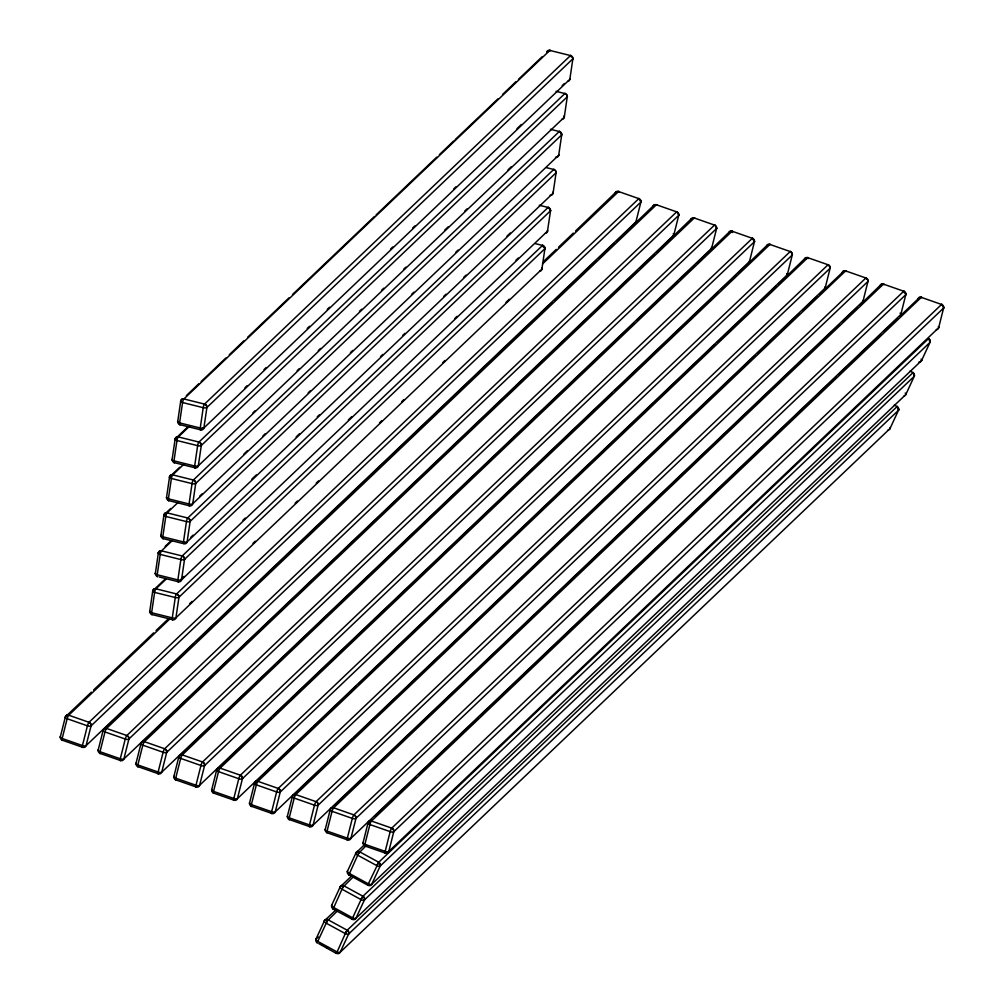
<?xml version="1.0" encoding="UTF-8"?>
<svg xmlns="http://www.w3.org/2000/svg" width="1004" height="1004" viewBox="0 0 1004 1004"><rect width="100%" height="100%" fill="white"/><g stroke="black" fill="none" stroke-linecap="round" stroke-linejoin="round"><path stroke-width="1.5" d="M347.459 871.208L347.535 871.083A2.937 2.648 46.4 0 0 348.953 874.898L368.041 885.327A2.937 2.648 46.4 0 0 371.706 884.286L380.152 866.075L380.202 863.955L378.734 862.26L359.645 851.831L357.512 851.568L355.981 852.873L347.535 871.083A2.937 1.192 24.9 0 0 349.154 873.342L368.242 883.771A2.937 1.192 24.9 0 0 371.706 884.286L921.534 360.612A2.937 2.648 46.4 0 1 918.924 361.992M558.701 155.218L561.713 134.837L195.717 483.439A2.937 1.042 8.4 0 1 192.053 483.627L171.395 478.481A2.937 1.042 8.4 0 1 169.55 476.925L166.564 497.269A2.937 1.042 8.4 0 0 168.396 498.825L189.053 503.97A2.937 1.042 8.4 0 0 192.73 503.77L558.663 155.243A2.937 2.648 46.4 0 1 555.513 157.264M172.726 713.191L141.012 743.399L142.317 741.78L144.413 741.667L164.694 748.758L166.413 750.201L166.727 752.335L161.707 772.214L711.623 248.377L716.592 228.523L166.727 752.335A2.937 1.104 14.2 0 1 163.112 752.272L142.832 745.181A2.937 1.104 14.2 0 1 141.049 743.362L136.067 763.115A2.937 1.104 14.2 0 0 137.849 764.935L158.13 772.013A2.937 1.104 14.2 0 0 161.744 772.089L161.744 772.089A2.937 2.648 46.4 0 1 158.381 773.77L138.113 766.692A2.937 2.648 46.4 0 1 136.067 763.115L136.067 763.115M563.683 116.175A2.937 1.042 8.4 0 1 564.261 117.267L567.273 96.798L201.315 445.462A2.937 1.042 8.4 0 1 197.637 445.65L176.98 440.518A2.937 1.042 8.4 0 1 175.148 438.949L172.148 459.292A2.937 1.042 8.4 0 0 173.981 460.849L194.65 465.994A2.937 1.042 8.4 0 0 198.315 465.806L564.261 117.267A2.937 2.648 46.4 0 1 561.713 119.376M185.69 750.114L178.888 756.589A2.937 1.104 14.2 0 0 180.682 758.409L200.951 765.5A2.937 1.104 14.2 0 0 204.578 765.563L204.251 763.429L202.532 761.986L182.264 754.895L180.155 755.008L178.888 756.589L173.918 776.343A2.937 1.104 14.2 0 0 175.7 778.163L195.968 785.241A2.937 1.104 14.2 0 0 199.595 785.316L749.461 261.605L754.431 241.751L204.578 765.563L199.595 785.316A2.937 2.648 46.4 0 1 196.219 786.998L175.951 779.92A2.937 2.648 46.4 0 1 173.918 776.343L173.918 776.343M280.279 791.905L275.234 811.897L825.15 288.06L830.12 268.206L280.254 792.018A2.937 1.104 14.2 0 1 276.64 791.955L256.359 784.864A2.937 1.104 14.2 0 1 254.577 783.045L249.594 802.798A2.937 1.104 14.2 0 0 251.376 804.618L271.657 811.696A2.937 1.104 14.2 0 0 275.272 811.772L275.272 811.772A2.937 2.648 46.4 0 1 271.908 813.453L251.64 806.375A2.937 2.648 46.4 0 1 249.594 802.798L249.594 802.798M310.148 826.794A2.937 2.648 46.4 0 0 313.122 824.999L313.122 824.999A2.937 1.104 14.2 0 1 309.496 824.924L289.227 817.846A2.937 1.104 14.2 0 1 287.445 816.026L292.428 796.272A2.937 1.104 14.2 0 0 294.21 798.092L314.478 805.183A2.937 1.104 14.2 0 0 318.105 805.246L313.085 825.125L862.988 301.288L867.958 281.434L318.067 805.246M883.922 284.697A2.937 0.627 -70.7 0 0 883.457 284.132L333.629 807.806A2.937 0.627 -70.7 0 0 332.048 811.32L327.066 831.074A2.937 0.627 -70.7 0 0 327.317 832.831L347.597 839.909A2.937 2.648 46.4 0 0 350.961 838.227L355.943 818.473L355.617 816.34L353.91 814.897L333.629 807.806L331.521 807.919L330.266 809.5L325.283 829.254A2.937 1.104 14.2 0 0 327.066 831.074L347.334 838.152A2.937 1.104 14.2 0 0 350.961 838.227L900.826 314.516L905.809 294.661L355.968 818.348A2.937 2.648 46.4 0 0 353.91 814.897L903.738 291.223L905.445 292.666L905.771 294.799A2.937 2.648 46.4 0 0 903.738 291.223L883.457 284.132L881.349 284.232L859.725 305.216M938.251 326.664A2.937 1.104 14.2 0 1 938.64 327.781L943.609 308.027L943.296 305.894L941.576 304.45L921.308 297.36L371.48 821.034A2.937 2.648 46.4 0 0 368.104 822.728L368.104 822.728A2.937 1.104 14.2 0 0 369.886 824.548L390.167 831.638A2.937 1.104 14.2 0 0 393.781 831.701L388.799 851.455A2.937 2.648 46.4 0 1 385.436 853.136L365.167 846.058A2.937 2.648 46.4 0 1 363.122 842.481L368.066 822.765L371.505 819.49M541.608 268.244A2.937 1.042 8.4 0 1 541.896 269.16L544.908 248.678L178.963 597.217L175.926 617.824L541.896 269.16A2.937 2.648 46.4 0 1 539.65 271.256M558.663 155.243L558.663 155.243A2.937 1.042 8.4 0 0 558.713 154.641M567.787 81.387A2.937 2.648 46.4 0 0 569.845 79.303L572.87 58.822L206.912 407.486L203.887 427.968L569.895 79.266A2.937 1.042 8.4 0 0 569.757 78.538M160.64 550.707L158.368 552.865A2.937 1.042 8.4 0 0 160.201 554.421L180.871 559.567A2.937 1.042 8.4 0 0 184.535 559.379L181.523 579.848L547.519 231.158M552.677 192.216A2.937 1.042 8.4 0 1 553.078 193.207L556.091 172.738L190.132 521.402L189.605 519.281L187.773 518.001L167.116 512.868L165.058 513.169L163.966 514.889A2.937 1.042 8.4 0 0 165.798 516.458L186.455 521.591A2.937 1.042 8.4 0 0 190.132 521.402L187.108 541.884L553.078 193.207A2.937 2.648 46.4 0 1 550.129 195.278M179.754 467.211L169.513 476.963L170.642 475.206L172.713 474.892L193.37 480.037L195.203 481.318L195.717 483.439L192.73 503.77A2.937 2.648 46.4 0 1 189.568 505.803L168.91 500.657A2.937 2.648 46.4 0 1 166.564 497.269L166.564 497.269M187.61 427.076L175.11 438.986L176.24 437.229L178.298 436.928L198.955 442.061L200.787 443.341L201.315 445.462L198.315 465.806A2.937 2.648 46.4 0 1 195.165 467.826L174.508 462.693A2.937 2.648 46.4 0 1 172.148 459.292L172.148 459.292M203.021 427.704L200.762 429.863A2.937 0.728 -76 0 1 200.235 428.018L203.235 407.687A2.937 0.728 -76 0 1 204.552 404.097L570.485 55.559A2.937 2.648 46.4 0 1 572.845 58.96L572.318 56.839L570.485 55.559L549.828 50.413L183.895 398.952A2.937 2.648 46.4 0 0 180.733 400.985L181.824 399.266L183.895 398.952L204.552 404.097L206.385 405.378L206.912 407.486A2.937 1.042 8.4 0 1 203.235 407.687L182.577 402.541A2.937 1.042 8.4 0 1 180.733 400.985L177.746 421.316A2.937 1.042 8.4 0 0 179.578 422.885L200.235 428.018A2.937 1.042 8.4 0 0 203.912 427.829L203.912 427.829A2.937 2.648 46.4 0 1 200.762 429.863L180.092 424.717A2.937 2.648 46.4 0 1 177.746 421.316L177.746 421.316M169.626 619.117L68.736 715.212A2.937 2.648 46.4 0 0 65.36 716.906L60.391 736.647A2.937 1.104 14.2 0 0 62.173 738.48L82.441 745.558A2.937 1.104 14.2 0 0 86.068 745.633L635.934 221.922A2.937 1.104 14.2 0 0 636.047 221.595M98.179 750.001L98.229 749.875A2.937 2.648 46.4 0 0 100.262 753.464L120.543 760.543A2.937 2.648 46.4 0 0 123.906 758.861L123.906 758.861A2.937 1.104 14.2 0 1 120.279 758.786L100.011 751.707A2.937 1.104 14.2 0 1 98.229 749.875L103.211 730.059L104.466 728.553L106.575 728.44L126.843 735.53L128.562 736.974L128.888 739.107L123.868 758.986L673.772 235.149L678.754 215.295L128.914 738.982A2.937 2.648 46.4 0 0 126.843 735.53L676.683 211.857L678.39 213.3L678.717 215.433A2.937 2.648 46.4 0 0 676.683 211.857L656.403 204.766L654.294 204.866L616.832 240.935M211.756 789.571L211.756 789.571A2.937 2.648 46.4 0 0 213.789 793.147L234.07 800.226A2.937 2.648 46.4 0 0 237.433 798.544L237.433 798.544A2.937 1.104 14.2 0 1 233.806 798.469L213.538 791.39A2.937 1.104 14.2 0 1 211.756 789.571L216.738 769.742L217.993 768.236L220.102 768.123L240.383 775.213L242.089 776.657L242.416 778.79L237.396 798.669L787.261 274.87A2.937 2.648 46.4 0 1 786.37 276.225M333.629 807.806A2.937 2.648 46.4 0 0 330.266 809.5L330.266 809.5A2.937 1.104 14.2 0 0 332.048 811.32L352.316 818.411A2.937 1.104 14.2 0 0 355.943 818.473L355.943 818.473M635.432 222.888A2.937 2.648 46.4 0 0 635.896 221.947L640.903 202.068L91.05 725.879L86.068 745.633A2.937 2.648 46.4 0 1 83.508 747.478M673.27 236.116A2.937 2.648 46.4 0 0 673.734 235.174L673.734 235.174A2.937 1.104 14.2 0 0 673.157 233.932M786.609 273.577A2.937 1.104 14.2 0 1 787.261 274.87L792.281 254.978L242.441 778.665A2.937 2.648 46.4 0 0 240.383 775.213L790.211 251.54L791.918 252.983L792.244 255.116A2.937 2.648 46.4 0 0 790.211 251.54L769.93 244.449L767.822 244.549L738.279 273.075M824.209 289.453A2.937 2.648 46.4 0 0 825.112 288.098L825.112 288.098A2.937 1.104 14.2 0 0 824.786 287.031M900.337 315.482A2.937 2.648 46.4 0 0 900.789 314.553L900.789 314.553A2.937 1.104 14.2 0 0 900.073 313.21M535.157 243.583L542.536 245.415A2.937 2.648 46.4 0 1 544.883 248.816L544.369 246.695L542.536 245.415L176.591 593.954A2.937 2.648 46.4 0 1 178.95 597.342L178.95 597.342A2.937 1.042 8.4 0 1 175.273 597.531L154.616 592.398A2.937 1.042 8.4 0 1 152.784 590.829L153.863 589.122L155.934 588.808L176.591 593.954L178.423 595.221L178.913 597.317M352.944 877.182L342.929 887.109L333.177 908.884A2.937 2.648 46.4 0 1 331.759 905.068L340.256 886.745L341.749 885.553L343.883 885.817L362.971 896.246L364.439 897.94L364.389 900.061L355.868 918.396L905.809 394.559L914.28 376.262L364.439 899.948A2.937 2.648 46.4 0 0 362.971 896.246L913.125 372.572M888.025 429.976A2.937 2.648 46.4 0 0 890.008 428.582L340.18 952.256A2.937 2.648 46.4 0 1 336.503 953.298L346.192 931.612M348.802 875.011L358.478 853.475L366.447 845.355M351.952 919.363L361.967 897.626M778.389 284.145L805.672 257.777L807.781 257.677L828.049 264.767A2.937 2.648 46.4 0 1 830.082 268.344L829.768 266.211L828.049 264.767L278.221 788.441A2.937 2.648 46.4 0 1 280.254 792.018L279.94 789.884L278.221 788.441L257.94 781.35L255.844 781.463L254.552 783.032L294.172 745.332M316.059 801.669A2.937 2.648 46.4 0 1 318.105 805.246L317.779 803.112L316.059 801.669L295.791 794.578L293.683 794.691L292.428 796.272A2.937 2.648 46.4 0 1 295.791 794.578L845.619 270.904L865.887 277.995L867.607 279.438L867.933 281.572A2.937 2.648 46.4 0 0 865.887 277.995L316.059 801.669A2.937 0.627 -70.7 0 0 314.478 805.183L309.496 824.924A2.937 0.627 -70.7 0 0 309.747 826.681L289.478 819.603A2.937 2.648 46.4 0 1 287.445 816.026L287.445 816.026M196.219 786.998A2.937 0.627 -70.7 0 1 195.968 785.241L200.951 765.5A2.937 0.627 -70.7 0 1 202.532 761.986L752.36 238.312A2.937 2.648 46.4 0 1 754.406 241.889L754.079 239.755L752.36 238.312L732.092 231.221L729.983 231.322L697.04 263.086M178.8 581.818A2.937 2.648 46.4 0 0 181.548 579.722L181.548 579.722A2.937 1.042 8.4 0 1 177.871 579.91L157.214 574.765A2.937 1.042 8.4 0 1 155.382 573.209L158.368 552.865L159.46 551.146L161.531 550.832L182.188 555.978L184.021 557.258L184.535 559.379L550.531 210.765L547.469 231.309M190.12 521.327L190.132 521.402A2.937 2.648 46.4 0 0 187.773 518.001L553.719 169.475L555.551 170.755L556.078 172.876A2.937 2.648 46.4 0 0 553.719 169.475L546.339 167.63M170.743 508.438L163.966 514.776L160.966 535.232A2.937 1.042 8.4 0 0 162.799 536.789L183.468 541.934A2.937 1.042 8.4 0 0 187.133 541.746L187.133 541.746A2.937 2.648 46.4 0 1 183.983 543.779A2.937 0.728 -76 0 1 183.468 541.934L186.455 521.591A2.937 0.728 -76 0 1 187.773 518.001M169.576 476.8L169.55 476.925A2.937 2.648 46.4 0 1 172.713 474.892L184.033 464.099M175.16 438.823L175.148 438.949A2.937 2.648 46.4 0 1 178.298 436.928L189.63 426.135M178.925 756.464L178.888 756.589A2.937 2.648 46.4 0 1 182.264 754.895L732.092 231.221A2.937 0.627 -70.7 0 1 732.443 232.539M204.578 765.563L204.578 765.563A2.937 2.648 46.4 0 0 202.532 761.986M368.129 822.615L369.372 821.146L371.48 821.034L391.748 828.124L393.468 829.568L393.781 831.701L943.609 308.027A2.937 2.648 46.4 0 0 941.576 304.45L391.748 828.124A2.937 0.627 -70.7 0 0 390.167 831.638L385.185 851.379A2.937 0.627 -70.7 0 0 385.436 853.136M363.912 845.318L355.981 852.873A2.937 1.192 24.9 0 0 357.6 855.144L376.688 865.561A2.937 1.192 24.9 0 0 380.152 866.075L930.03 342.351L921.534 360.612A2.937 1.192 24.9 0 0 921.057 359.156M348.664 933.946L348.626 934.046A2.937 1.192 24.9 0 1 345.163 933.532L326.074 923.115A2.937 1.192 24.9 0 1 324.443 920.844L315.996 939.054A2.937 1.192 24.9 0 0 317.615 941.313L336.716 951.742A2.937 1.192 24.9 0 0 340.18 952.256L348.626 934.046L898.505 410.247L890.008 428.582A2.937 1.192 24.9 0 0 889.996 427.691M904.089 395.94A2.937 2.648 46.4 0 0 905.771 394.597L905.771 394.597A2.937 1.192 24.9 0 0 905.206 393.066M639.962 200.762A2.937 1.104 14.2 0 1 640.878 202.206L640.552 200.072L638.833 198.629L89.005 722.303A2.937 2.648 46.4 0 1 91.05 725.879L90.724 723.746L89.005 722.303L68.736 715.212L66.628 715.325L65.36 716.906A2.937 1.104 14.2 0 0 67.155 718.726L87.423 725.817A2.937 1.104 14.2 0 0 91.05 725.879L91.075 725.754M141.049 743.362L141.049 743.362A2.937 2.648 46.4 0 1 144.413 741.667L694.253 217.993L714.522 225.084L716.241 226.527L716.555 228.661A2.937 2.648 46.4 0 0 714.522 225.084L164.694 748.758A2.937 0.627 -70.7 0 0 163.112 752.272L158.13 772.013A2.937 0.627 -70.7 0 0 158.381 773.77M254.577 783.045L254.577 783.045A2.937 2.648 46.4 0 1 257.94 781.35L807.781 257.677A2.937 0.627 -70.7 0 1 808.207 258.593M163.978 514.763L163.966 514.889A2.937 2.648 46.4 0 1 167.116 512.868L178.448 502.075M131.549 703.139L103.211 730.134A2.937 1.104 14.2 0 0 104.993 731.954L125.262 739.044A2.937 1.104 14.2 0 0 128.888 739.107L128.863 739.082M770.369 244.499A2.937 0.627 -70.7 0 0 769.93 244.449L220.102 768.123A2.937 2.648 46.4 0 0 216.738 769.817L254.075 734.263M336.177 953.285L336.716 951.742M348.626 874.898L349.154 873.342M149.784 611.172L149.784 611.172A2.937 2.648 46.4 0 0 152.144 614.573L172.801 619.719A2.937 2.648 46.4 0 0 175.951 617.686L175.951 617.686A2.937 1.042 8.4 0 1 172.274 617.874L151.617 612.741A2.937 1.042 8.4 0 1 149.784 611.172L152.733 590.867M550.456 129.303L559.303 131.499A2.937 2.648 46.4 0 1 561.663 134.9L561.663 134.9A2.937 1.042 8.4 0 0 560.709 133.62M355.981 852.873L355.981 852.873A2.937 2.648 46.4 0 1 359.645 851.831L357.6 855.144M566.67 95.832A2.937 1.042 8.4 0 1 567.26 96.924L567.26 96.924A2.937 2.648 46.4 0 0 564.901 93.535L556.04 91.326M539.273 205.243L548.121 207.439A2.937 2.648 46.4 0 1 550.481 210.84L550.481 210.84A2.937 1.042 8.4 0 0 549.527 209.572M326.978 947.249L326.526 947.776L327.367 947.663M160.929 535.37L160.966 535.232A2.937 2.648 46.4 0 0 163.326 538.633L182.502 543.402M155.331 573.334L155.382 573.209A2.937 2.648 46.4 0 0 157.728 576.597A2.937 0.728 -76 0 1 157.214 574.765L160.201 554.421A2.937 0.728 -76 0 1 161.531 550.832L171.722 541.118M189.568 505.803A2.937 0.728 -76 0 1 189.053 503.97L192.053 483.627A2.937 0.728 -76 0 1 193.37 480.037L559.303 131.499L561.136 132.779L561.713 134.837M556.116 172.738L556.078 172.876A2.937 1.042 8.4 0 0 555.727 171.91M380.152 866.075L380.152 866.075A2.937 2.648 46.4 0 0 378.734 862.26L928.562 338.586A2.937 2.648 46.4 0 1 929.98 342.402L929.98 342.402A2.937 1.192 24.9 0 0 930.106 341.787M351.952 919.2L352.479 917.756A2.937 1.192 24.9 0 0 355.943 918.271L355.943 918.271A2.937 2.648 46.4 0 1 352.266 919.313L333.014 909.022M572.845 58.96L572.845 58.96A2.937 1.042 8.4 0 0 572.795 58.232M567.298 96.811L566.733 94.815L564.901 93.535L198.955 442.061A2.937 0.728 -76 0 0 197.637 445.65L194.65 465.994A2.937 0.728 -76 0 0 195.165 467.826M550.481 210.84L549.954 208.719L548.121 207.439L182.188 555.978A2.937 0.728 -76 0 0 180.871 559.567L177.871 579.91A2.937 0.728 -76 0 0 178.298 581.818M550.393 50.727A2.937 0.728 -76 0 0 549.828 50.413A2.937 2.648 46.4 0 0 546.678 52.446L546.678 52.446A2.937 1.042 8.4 0 1 547.644 52.07M332.876 908.733L333.391 907.327A2.937 1.192 24.9 0 1 331.759 905.068L331.759 905.068M546.678 52.446L547.77 50.727L549.828 50.413M216.738 769.817L216.738 769.817A2.937 1.104 14.2 0 0 218.521 771.637L238.789 778.727A2.937 1.104 14.2 0 0 242.416 778.79L242.378 778.803M363.122 842.481L363.122 842.481A2.937 1.104 14.2 0 0 364.904 844.301L385.185 851.379A2.937 1.104 14.2 0 0 388.799 851.455L938.64 327.781A2.937 2.648 46.4 0 1 936.28 329.626M943.672 307.902L943.609 308.027A2.937 1.104 14.2 0 0 943.233 306.923M103.211 730.134L103.211 730.134A2.937 2.648 46.4 0 1 106.575 728.44L656.403 204.766A2.937 0.627 -70.7 0 1 656.867 205.343M60.34 736.785L60.391 736.647A2.937 2.648 46.4 0 0 62.424 740.237L82.692 747.315A2.937 0.627 -70.7 0 1 82.441 745.558L87.423 725.817A2.937 0.627 -70.7 0 1 89.005 722.303M325.233 829.317L325.283 829.254A2.937 2.648 46.4 0 0 326.84 832.605M897.262 407.009L897.237 407.097M716.618 228.548L716.555 228.661A2.937 1.104 14.2 0 0 716.304 227.657M754.406 241.889L754.406 241.889A2.937 1.104 14.2 0 0 754.506 241.324M792.244 255.116L792.244 255.116A2.937 1.104 14.2 0 0 791.667 253.874M830.145 268.231L830.082 268.344A2.937 1.104 14.2 0 0 829.819 267.328M867.983 281.446L867.933 281.572A2.937 1.104 14.2 0 0 867.958 280.882M905.821 294.661L905.771 294.799A2.937 1.104 14.2 0 0 905.119 293.507M640.928 202.08L640.878 202.206A2.937 2.648 46.4 0 0 638.833 198.629L618.564 191.538L616.456 191.638L575.593 230.945M728.766 232.777L728.728 232.915A2.937 1.104 14.2 0 1 729.544 232.602M769.93 244.449A2.937 2.648 46.4 0 0 766.567 246.143L766.567 246.143A2.937 1.104 14.2 0 1 767.52 245.817M326.689 947.6L327.768 947.287M728.779 232.79L728.728 232.915A2.937 2.648 46.4 0 1 732.092 231.221M315.758 940.309A2.937 2.648 46.4 0 1 315.996 939.054L318.268 936.895M317.615 941.313L317.088 942.794L327.317 920.844L337.181 911.168M368.242 883.771L367.753 885.076L378.734 862.26L376.688 865.561M678.767 215.345L678.717 215.433A2.937 1.104 14.2 0 0 678.164 214.203M897.978 408.917A2.937 1.192 24.9 0 1 898.454 410.372L898.454 410.372A2.937 2.648 46.4 0 0 897.036 406.557L894.3 405.064M930.055 342.289L930.043 340.281L928.562 338.586M364.352 900.073L364.389 900.061A2.937 1.192 24.9 0 1 360.925 899.546L341.837 889.13L343.883 885.817A2.937 2.648 46.4 0 0 340.205 886.858L350.409 877.145M326.074 923.115L328.12 919.802L347.208 930.231L348.677 931.925L348.652 933.958A2.937 2.648 46.4 0 0 347.208 930.231L897.275 406.407M360.925 899.546L362.971 896.246L362.067 897.45M345.163 933.532L347.208 930.231L346.254 931.524M914.142 375.396A2.937 1.192 24.9 0 1 914.217 376.387L914.217 376.387A2.937 2.648 46.4 0 0 912.799 372.572L910.076 371.078M898.517 410.259L898.505 408.251L897.174 406.444M324.493 920.731L335.775 910.051M914.28 376.262L914.267 374.266L912.937 372.459M544.934 248.754L544.883 248.816A2.937 1.042 8.4 0 0 544.607 247.9M340.168 886.896L340.268 886.745A2.937 1.192 24.9 0 0 341.837 889.13M186.38 395.601L198.805 383.766M201.126 381.558L225.913 357.951M229.301 354.726L243.985 340.732M247.586 337.319L262.057 323.526M262.308 323.288L289.165 297.711M292.553 294.486L307.237 280.492M307.626 280.129L352.417 237.471M352.944 236.969L374.467 216.462M376.136 214.881L436.778 157.113M439.375 154.641L453.77 140.924M455.188 139.581L497.959 98.844M502.627 94.401L516.094 81.575M518.44 79.341L542.16 56.751M244.938 387.782L247.21 385.624M264.002 369.623L266.261 367.464M307.249 328.433L309.521 326.275M327.254 309.383L329.513 307.224M390.506 249.143L392.765 246.984M412.619 228.071L414.878 225.925M453.758 188.903L456.017 186.744M516.997 128.663L521.377 124.483M562.177 85.629L564.436 83.483M252.945 412.795L255.217 410.636M297.134 370.714L299.393 368.556M318.281 350.572L320.54 348.426M359.445 311.365L361.704 309.207M381.52 290.332L383.779 288.186M403.621 269.285L405.892 267.127M444.772 230.092L448.161 226.866M464.802 211.016L467.073 208.857M508.024 169.852L511.412 166.626M199.733 496.114L202.042 493.93M243.959 454.009L247.348 450.771M262.985 435.874L265.244 433.728M308.165 392.853L310.424 390.694M350.446 352.58L352.718 350.421M411.627 294.31L413.899 292.151M455.816 252.23L458.075 250.071M165.145 546.414L170.831 540.993M190.76 537.316L193.044 535.145M251.954 479.033L256.271 474.93M296.142 436.941L299.543 433.715M317.251 416.836L319.51 414.69M380.503 356.596L382.762 354.45M402.642 335.512L404.901 333.353M443.755 296.356L446.014 294.21M463.823 277.242L466.082 275.083M507.007 236.116L510.27 233.003M165.246 578.969L152.784 590.829A2.937 2.648 46.4 0 1 155.934 588.808L166.124 579.095M180.657 579.584L184.058 576.346M242.968 520.235L245.24 518.077M348.338 419.885L351.726 416.647M454.825 318.456L457.096 316.298M516.006 260.187L518.277 258.028M66.502 715.827L91.389 692.12M93.648 689.961L109.486 674.876M110.716 673.709L153.612 632.859M156.059 630.525L168.534 618.652M543.779 261.253L556.241 249.381M558.513 247.21L573.334 233.091M542.612 263.889L618.564 191.538A2.937 0.627 -70.7 0 1 619.016 192.266M189.743 603.58L192.065 601.371M252.995 543.34L255.254 541.181M295.151 503.18L297.422 501.021M316.235 483.1L318.494 480.941M379.487 422.86L381.746 420.701M401.65 401.751L403.922 399.592M442.739 362.62L444.998 360.461M505.991 302.38L509.279 299.23M134.887 699.964L149.596 685.958M151.955 683.699L193.722 643.928M196.169 641.594L211.819 626.697M212.045 626.483L257.074 583.588M257.388 583.286L301.187 541.57M301.602 541.181L490.918 360.863M492.387 359.47L552.137 302.555M554.61 300.196L596.351 260.438M598.622 258.279L614.498 243.169M174.997 711.033L189.794 696.927M192.065 694.768L234.949 653.93M237.408 651.583L297.171 594.657M297.498 594.355L341.297 552.639M342.841 551.171L532.17 370.852M533.626 369.459L593.389 312.545M594.719 311.278L637.603 270.427M639.862 268.269L654.608 254.238M656.942 252.004L691.342 218.746L694.253 217.993A2.937 0.627 -70.7 0 1 694.718 218.383M187.949 747.967L212.898 724.198M216.224 721.035L230.933 707.017M232.175 705.837L275.058 664.999M277.518 662.653L337.281 605.738M337.608 605.425L382.537 562.629M382.951 562.24L572.28 381.922M573.736 380.529L633.499 323.614M637.088 320.188L651.634 306.333M651.797 306.182L677.713 281.496M679.972 279.338L694.781 265.232M256.334 732.104L271.042 718.098M273.414 715.827L316.298 674.989M317.628 673.722L422.634 573.711M423.06 573.297L612.39 392.991M614.963 390.531L674.738 333.604M676.056 332.337L717.923 292.478M721.223 289.328L735.957 275.297M297.573 742.094L312.282 728.088M313.524 726.896L356.395 686.071M358.88 683.711L418.618 626.797M418.957 626.483L463.873 583.701M464.312 583.286L653.629 402.968M655.072 401.6L670.634 386.778M670.91 386.515L714.848 344.673M717.295 342.339L759.062 302.555M761.333 300.397L776.13 286.303M293.557 795.193L334.37 756.326M337.67 753.176L352.379 739.157M353.634 737.965L397.634 696.061M398.99 694.781L503.983 594.77M504.422 594.355L693.739 414.037M695.182 412.669L754.958 355.73M757.405 353.408L799.171 313.624M802.572 310.387L817.306 296.356M819.578 294.185L842.256 272.599A2.937 1.104 14.2 0 1 842.82 272.322M334.784 805.195L375.521 766.403M378.91 763.165L393.618 749.16M394.886 747.955L437.744 707.13M439.099 705.85L481.857 665.112M484.129 662.954L734.978 424.027M736.409 422.671L796.197 365.72M797.502 364.477L839.369 324.618M842.682 321.456L857.466 307.375M374.894 816.265L415.618 777.472M419.019 774.235L433.728 760.229M434.996 759.024L477.841 718.211M480.339 715.827L585.319 615.841M585.771 615.414L775.088 435.096M776.519 433.741L792.093 418.906M792.357 418.655L836.307 376.789M838.742 374.479L880.521 334.683M883.922 331.445L897.576 318.444M899.835 316.285L917.932 299.054A2.937 2.648 46.4 0 1 921.308 297.36A2.937 0.627 -70.7 0 1 921.772 297.699M317.415 942.869L317.415 942.869A2.937 2.648 46.4 0 1 315.946 941.175M336.327 953.423L318.783 943.609M158.356 552.802L158.368 552.865A2.937 2.648 46.4 0 1 161.531 550.832M845.619 270.904L843.511 271.005L842.256 272.599A2.937 2.648 46.4 0 1 845.619 270.904A2.937 0.627 -70.7 0 1 846.071 271.557M921.308 297.36L919.2 297.46L917.932 299.054A2.937 1.104 14.2 0 1 918.145 298.903M159.209 576.974L178.386 581.743M333.391 907.327L352.479 917.756M206.912 407.486L206.912 407.486A2.937 2.648 46.4 0 0 204.552 404.097M201.302 445.387L201.315 445.462A2.937 2.648 46.4 0 0 198.955 442.061M393.781 831.638L393.781 831.701A2.937 2.648 46.4 0 0 391.748 828.124M195.717 483.439L195.717 483.439A2.937 2.648 46.4 0 0 193.37 480.037M184.535 559.379L184.535 559.379A2.937 2.648 46.4 0 0 182.188 555.978M166.727 752.26L166.727 752.335A2.937 2.648 46.4 0 0 164.694 748.758M828.049 264.767A2.937 0.627 -70.7 0 1 828.476 265.671M807.781 257.677A2.937 2.648 46.4 0 0 804.405 259.371L804.405 259.371A2.937 1.104 14.2 0 1 805.71 259.019M257.94 781.35A2.937 0.627 -70.7 0 0 256.359 784.864L251.376 804.618A2.937 0.627 -70.7 0 0 251.64 806.375M278.221 788.441A2.937 0.627 -70.7 0 0 276.64 791.955L271.657 811.696A2.937 0.627 -70.7 0 0 271.908 813.453M714.522 225.084A2.937 0.627 -70.7 0 1 714.986 225.411M694.253 217.993A2.937 2.648 46.4 0 0 690.877 219.688L690.928 219.55A2.937 1.104 14.2 0 1 691.354 219.437M144.413 741.667A2.937 0.627 -70.7 0 0 142.832 745.181L137.849 764.935A2.937 0.627 -70.7 0 0 138.113 766.692M691.681 219.374A2.937 1.104 14.2 0 1 692.271 219.336M711.121 249.343A2.937 2.648 46.4 0 0 711.572 248.402L711.61 248.39A2.937 1.104 14.2 0 0 711.309 247.398M865.887 277.995A2.937 0.627 -70.7 0 1 866.352 278.648M295.791 794.578A2.937 0.627 -70.7 0 0 294.21 798.092L289.227 817.846A2.937 0.627 -70.7 0 0 289.478 819.603M862.486 302.254A2.937 2.648 46.4 0 0 862.951 301.325A2.937 1.104 14.2 0 0 862.913 300.535M941.576 304.45A2.937 0.627 -70.7 0 1 942.041 304.727M371.48 821.034A2.937 0.627 -70.7 0 0 369.886 824.548L364.904 844.301A2.937 0.627 -70.7 0 0 365.167 846.058M553.719 169.475A2.937 0.728 -76 0 1 554.321 170.165M167.116 512.868A2.937 0.728 -76 0 0 165.798 516.458L162.799 536.789A2.937 0.728 -76 0 0 163.326 538.633M548.121 207.439A2.937 0.728 -76 0 1 548.724 208.405M545.41 233.267A2.937 2.648 46.4 0 0 547.481 231.184L547.519 231.158A2.937 1.042 8.4 0 0 547.393 230.418M929.177 340.67A2.937 1.192 24.9 0 1 929.516 340.946M790.211 251.54A2.937 0.627 -70.7 0 1 790.637 252.443M220.102 768.123A2.937 0.627 -70.7 0 0 218.521 771.637L213.538 791.39A2.937 0.627 -70.7 0 0 213.789 793.147M240.383 775.213A2.937 0.627 -70.7 0 0 238.789 778.727L233.806 798.469A2.937 0.627 -70.7 0 0 234.07 800.226M542.536 245.415A2.937 0.728 -76 0 1 543.126 246.507M155.934 588.808A2.937 0.728 -76 0 0 154.616 592.398L151.617 612.741A2.937 0.728 -76 0 0 152.144 614.573M176.591 593.954A2.937 0.728 -76 0 0 175.273 597.531L172.274 617.874A2.937 0.728 -76 0 0 172.801 619.719M543.515 247.386A2.937 1.042 8.4 0 1 543.942 247.536M570.485 55.559A2.937 0.728 -76 0 1 571.088 56.739M183.895 398.952A2.937 0.728 -76 0 0 182.577 402.541L179.578 422.885A2.937 0.728 -76 0 0 180.092 424.717M564.901 93.535A2.937 0.728 -76 0 1 565.478 93.887M178.298 436.928A2.937 0.728 -76 0 0 176.98 440.518L173.981 460.849A2.937 0.728 -76 0 0 174.508 462.693M903.738 291.223A2.937 0.627 -70.7 0 1 904.089 292.54M880.131 285.701A2.937 2.648 46.4 0 1 883.457 284.132M353.91 814.897A2.937 0.627 -70.7 0 0 352.316 818.411L347.334 838.152A2.937 0.627 -70.7 0 0 347.597 839.909M880.295 285.688A2.937 1.104 14.2 0 1 881.048 285.5M752.36 238.312A2.937 0.627 -70.7 0 1 752.724 239.617M182.264 754.895A2.937 0.627 -70.7 0 0 180.682 758.409L175.7 778.163A2.937 0.627 -70.7 0 0 175.951 779.92M748.532 262.998A2.937 2.648 46.4 0 0 749.423 261.642L749.461 261.617A2.937 1.104 14.2 0 0 749.486 261.002M559.303 131.499A2.937 0.728 -76 0 1 559.906 132.101M172.713 474.892A2.937 0.728 -76 0 0 171.395 478.481L168.396 498.825A2.937 0.728 -76 0 0 168.91 500.657M676.683 211.857A2.937 0.627 -70.7 0 1 677.148 212.409M656.403 204.766A2.937 2.648 46.4 0 0 653.039 206.46L653.039 206.46A2.937 1.104 14.2 0 1 654.257 206.109M106.575 728.44A2.937 0.627 -70.7 0 0 104.993 731.954L100.011 751.707A2.937 0.627 -70.7 0 0 100.262 753.464M126.843 735.53A2.937 0.627 -70.7 0 0 125.262 739.044L120.279 758.786A2.937 0.627 -70.7 0 0 120.543 760.543M638.833 198.629A2.937 0.627 -70.7 0 1 639.297 199.281M618.564 191.538A2.937 2.648 46.4 0 0 615.201 193.232L615.201 193.232A2.937 1.104 14.2 0 1 616.017 192.919M68.736 715.212A2.937 0.627 -70.7 0 0 67.155 718.726L62.173 738.48A2.937 0.627 -70.7 0 0 62.424 740.237M324.443 920.806L325.986 919.538L328.12 919.802A2.937 2.648 46.4 0 0 324.443 920.844L324.443 920.844"/></g></svg>
